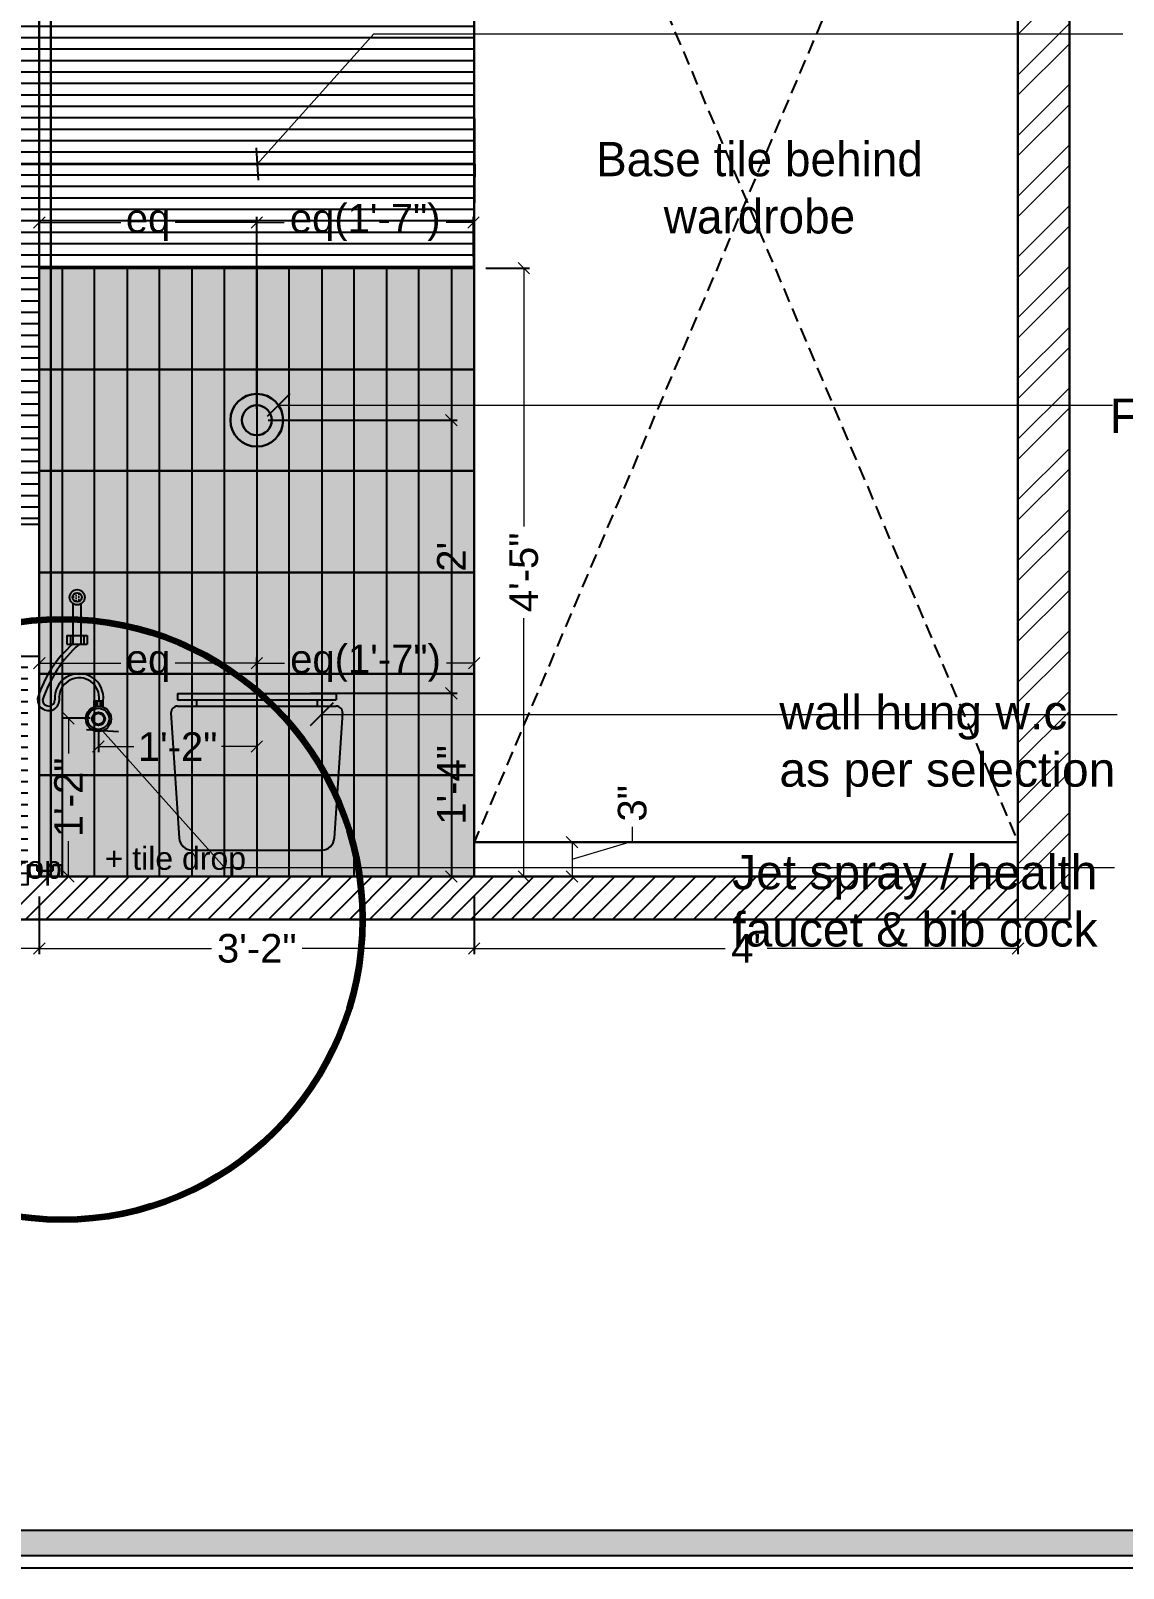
# Model space of a CAD drawing. Header units: millimetres. Extents: x 56222 to 3066687, y -650199 to -121287.
# Drawn here: x 156277 to 156372.5, y -179862.6 to -179728.3 of the extents above; entities that cross this region are included whole.
import ezdxf

# ---------------------------------------------------------------- set-up
doc = ezdxf.new("R2010")
doc.units = ezdxf.units.MM
doc.header["$MEASUREMENT"] = 0
doc.header["$PDMODE"] = 35
doc.linetypes.add('DASHED2', pattern=[0.375, 0.25, -0.125])
doc.layers.get('Defpoints').update_dxf_attribs({"color": 220})
for name, color, linetype, lineweight in [('dim05', 1, 'Continuous', 13), ('ELEC.', 5, 'Continuous', 20), ('FUR', 250, 'Continuous', 0), ('FURNITURE', 32, 'Continuous', 9), ('HACHA', 253, 'Continuous', 5), ('LABALLING', 1, 'Continuous', 25), ('NAME PLATE', 7, 'Continuous', 25), ('wall', 7, 'Continuous', 30), ('XX~SLAB ( BEAM )~ ( DIM )', 7, 'Continuous', 9)]:
    doc.layers.add(name, color=color, linetype=linetype, lineweight=lineweight)
doc.layers.add('hatch', color=253, linetype='Continuous', lineweight=0, transparency=0.4)
doc.layers.add('SANIT', color=232, linetype='Continuous')
doc.styles.add('Aerial', font='arial.ttf')
doc.styles.add('Arial', font='arial.ttf')
doc.styles.add('DATE', font='swissc.ttf', dxfattribs={"height": 6.75})
doc.styles.get("Standard").update_dxf_attribs({"font": 'arial.ttf', "height": 6})
doc.dimstyles.new('ISO-25', dxfattribs={"dimtxt": 2.5, "dimasz": 1, "dimexe": 0.5, "dimexo": 1, "dimtad": 0, "dimdec": 1, "dimlunit": 4, "dimtxsty": 'Standard', "dimblk": 'OBLIQUE', "dimcen": 2.5, "dimclrd": 1, "dimclre": 1, "dimclrt": 5, "dimadec": 0, "dimazin": 0, "dimtfac": 1, "dimtdec": 1, "dimtmove": 0, "dimatfit": 3, "dimfxl": 1, "dimlwd": -1, "dimarcsym": 0})
doc.dimstyles.new('NEW ', dxfattribs={"dimtxt": 3, "dimasz": 2, "dimexe": 1, "dimexo": 1, "dimgap": 0.089996, "dimtad": 0, "dimtoh": 1, "dimzin": 3, "dimdsep": 46, "dimlunit": 4, "dimtxsty": 'Aerial', "dimblk": 'OBLIQUE', "dimcen": 0.089996, "dimdle": 1, "dimclrd": 252, "dimclre": 252, "dimclrt": 7, "dimadec": 0, "dimazin": 1, "dimtfac": 1, "dimtdec": 0, "dimtofl": 0, "dimtmove": 1, "dimatfit": 3, "dimldrblk": 'OBLIQUE', "dimfxl": 1, "dimtolj": 1, "dimtzin": 0, "dimlwd": 5, "dimlwe": 5, "dimarcsym": 0})

# ---------------------------------------------------------------- blocks, each defined once
blk = doc.blocks.new('sda sdasd')
at = {"ltscale": 0.25, "true_color": 0xffffff}
h = blk.add_hatch(color=7, dxfattribs=at)
h.dxf.hatch_style = 1
h.paths.add_polyline_path([(46521.76, -32072.17, 0.433848), (46521.2, -32071.58), (46507.32, -32071.58, 0.433848), (46506.76, -32072.17), (46507.49, -32083.1, 0.394848), (46508.6, -32084.15), (46519.92, -32084.15, 0.394848), (46521.03, -32083.1)])
h.paths.add_polyline_path([(46521.2, -32070.46), (46507.32, -32070.46), (46507.32, -32071.02), (46521.2, -32071.02)])
h.paths.add_polyline_path([(46519.53, -32071.02), (46508.99, -32071.02), (46508.99, -32071.58), (46519.53, -32071.58)])
at = {"layer": 'SANIT'}
for p, q in [((46507.32, -32070.46), (46507.32, -32071.02)), ((46507.32, -32070.46), (46521.2, -32070.46)), ((46521.2, -32070.46), (46521.2, -32071.02)), ((46507.32, -32071.02), (46521.2, -32071.02)), ((46507.32, -32071.58), (46521.2, -32071.58)), ((46508.99, -32071.02), (46508.99, -32071.58)), ((46519.53, -32071.02), (46519.53, -32071.58)), ((46506.76, -32072.17), (46507.49, -32083.1)), ((46521.76, -32072.17), (46521.03, -32083.1)), ((46508.6, -32084.15), (46519.92, -32084.15))]:
    blk.add_line(p, q, dxfattribs=at)
for centre, radius, start, end in [((46507.32, -32072.14), 0.558, 90, 183.8141), ((46521.2, -32072.14), 0.558, 356.1859, 90), ((46508.6, -32083.03), 1.12, 183.8141, 270), ((46519.92, -32083.03), 1.12, 270, 356.1859)]:
    blk.add_arc(centre, radius, start, end, dxfattribs=at)
blk = doc.blocks.new('_Oblique')
at = {"layer": 'wall', "color": 0, "lineweight": -2}
blk.add_line((-0.5, -0.5), (0.5, 0.5), dxfattribs=at)
blk = doc.blocks.new('*D608')
at = {"layer": 'Defpoints', "color": 0, "lineweight": 25, "transparency": 16777216}
for p in [(156302.46, -179786.19), (156303.14, -179802.19), (156313.79, -179802.19)]:
    blk.add_point(p, dxfattribs=at)
at = {"layer": 'dim05', "color": 1, "linetype": 'Continuous', "lineweight": -2, "transparency": 16777216}
for p, q in [((156303.46, -179786.19), (156314.29, -179786.19)), ((156304.14, -179802.19), (156314.29, -179802.19))]:
    blk.add_line(p, q, dxfattribs=at)
at = {"layer": 'dim05', "color": 1, "linetype": 'Continuous', "transparency": 16777216}
for p, q in [((156313.79, -179786.19), (156313.79, -179790.36)), ((156313.79, -179802.19), (156313.79, -179798.02))]:
    blk.add_line(p, q, dxfattribs=at)
at = {"layer": 'dim05', "color": 1, "transparency": 16777216}
for p, rotation in [((156313.79, -179786.19), 90), ((156313.79, -179802.19), 270)]:
    blk.add_blockref('_Oblique', p, dxfattribs=dict(at, rotation=rotation))
at = {"layer": 'dim05', "color": 5, "lineweight": 25, "transparency": 16777216, "insert": (156313.79, -179794.19), "char_height": 2.5, "attachment_point": 5, "rotation": 90, "style": 'Arial'}
blk.add_mtext('1\'-4"', dxfattribs=at)
blk = doc.blocks.new('*D609')
at = {"layer": 'Defpoints', "color": 0, "lineweight": 25, "transparency": 16777216}
for p in [(156296.79, -179762.33), (156313.79, -179762.33), (156300.49, -179786.19, 0)]:
    blk.add_point(p, dxfattribs=at)
at = {"layer": 'dim05', "color": 1, "linetype": 'Continuous', "lineweight": -2, "transparency": 16777216}
for p, q in [((156297.79, -179762.33), (156314.29, -179762.33)), ((156301.49, -179786.19), (156314.29, -179786.19))]:
    blk.add_line(p, q, dxfattribs=at)
at = {"layer": 'dim05', "color": 1, "linetype": 'Continuous', "transparency": 16777216}
for p, q in [((156313.79, -179762.33), (156313.79, -179772.47)), ((156313.79, -179786.19), (156313.79, -179776.06))]:
    blk.add_line(p, q, dxfattribs=at)
at = {"layer": 'dim05', "color": 1, "transparency": 16777216}
for p, rotation in [((156313.79, -179762.33), 90), ((156313.79, -179786.19), 270)]:
    blk.add_blockref('_Oblique', p, dxfattribs=dict(at, rotation=rotation))
at = {"layer": 'dim05', "color": 5, "lineweight": 25, "transparency": 16777216, "insert": (156313.79, -179774.26), "char_height": 2.5, "attachment_point": 5, "rotation": 90, "style": 'Arial'}
blk.add_mtext("2'", dxfattribs=at)
blk = doc.blocks.new('HANDSPRAY')
at = {"layer": 'SANIT'}
h = blk.add_hatch(dxfattribs=at)
h.set_pattern_fill('DOTS', color=256, scale=100, angle=270, style=0)
h.set_pattern_definition([(90, (24140.49514, 35168.0262), (0.2395833333, 0.1197916667), [0, -0.2395833333])])
h.paths.add_polyline_path([(20863.85, 3019.23, -1), (20863.05, 3019.23, -1)])
for p, q in [((20863.11, 3015.12), (20863.11, 3018.66)), ((20863.79, 3015.12), (20863.79, 3018.66)), ((20862.56, 3015.89), (20862.86, 3015.89)), ((20862.56, 3015.89), (20862.56, 3015.12)), ((20862.86, 3015.89), (20862.86, 3015.12)), ((20864.04, 3015.89), (20864.33, 3015.89)), ((20864.04, 3015.89), (20864.04, 3015.12)), ((20864.33, 3015.89), (20864.33, 3015.12)), ((20862.56, 3015.12), (20864.33, 3015.12)), ((20864.94, 3010.18), (20865.73, 3010.18)), ((20864.94, 3009.63), (20864.94, 3010.18)), ((20865.05, 3010.18), (20865.05, 3009.68)), ((20865.21, 3010.18), (20865.21, 3009.71)), ((20865.47, 3010.18), (20865.47, 3009.7)), ((20865.63, 3010.18), (20865.63, 3009.66)), ((20865.73, 3009.63), (20865.73, 3010.18)), ((20865.17, 3009.53), (20865.17, 3009.52)), ((20865.5, 3009.53), (20865.5, 3009.51))]:
    blk.add_line(p, q, dxfattribs=at)
blk.add_lwpolyline([(20862.86, 3015.89), (20864.33, 3015.89)], dxfattribs=at)
for centre, radius in [((20863.45, 3019.23), 0.663), ((20863.45, 3019.23), 0.398), ((20865.31, 3008.61), 1.11), ((20865.31, 3008.61), 0.929), ((20865.31, 3008.61), 0.575), ((20865.31, 3008.61), 0.486)]:
    blk.add_circle(centre, radius, dxfattribs=at)
for centre, radius, start, end in [((20869.69, 3007.47), 10.13, 130.9639, 162.7048), ((20871.18, 3006.67), 11.34, 131.8666, 161.6382), ((20863.62, 3010.44), 2.12, 353.1553, 184.7321), ((20863.62, 3010.44), 1.75, 353.1553, 176.3727), ((20860.95, 3010.28), 0.955, 168.0925, 16.222), ((20860.96, 3010.27), 0.543, 182.6562, 359.3006)]:
    blk.add_arc(centre, radius, start, end, dxfattribs=at)
blk = doc.blocks.new('*D610')
at = {"layer": 'Defpoints', "color": 0, "lineweight": 25, "transparency": 16777216}
for p in [(156277.79, -179783.56), (156277.79, -179786.19), (156296.79, -179786.19, 0)]:
    blk.add_point(p, dxfattribs=at)
at = {"layer": 'dim05', "color": 1, "linetype": 'Continuous', "lineweight": -2, "transparency": 16777216}
for p, q in [((156277.79, -179785.19), (156277.79, -179783.06)), ((156296.79, -179785.19), (156296.79, -179783.06))]:
    blk.add_line(p, q, dxfattribs=at)
at = {"layer": 'dim05', "color": 1, "linetype": 'Continuous', "transparency": 16777216}
for p, q in [((156277.79, -179783.56), (156284.91, -179783.56)), ((156296.79, -179783.56), (156289.67, -179783.56))]:
    blk.add_line(p, q, dxfattribs=at)
at = {"layer": 'dim05', "color": 1, "transparency": 16777216, "rotation": 180}
blk.add_blockref('_Oblique', (156277.79, -179783.56), dxfattribs=at)
at = {"layer": 'dim05', "color": 1, "transparency": 16777216}
blk.add_blockref('_Oblique', (156296.79, -179783.56), dxfattribs=at)
at = {"layer": 'dim05', "color": 5, "lineweight": 25, "transparency": 16777216, "insert": (156287.29, -179783.56), "char_height": 2.5, "attachment_point": 5, "style": 'Arial'}
blk.add_mtext('eq', dxfattribs=at)
blk = doc.blocks.new('*D611')
at = {"layer": 'Defpoints', "color": 0, "lineweight": 25, "transparency": 16777216}
for p in [(156315.79, -179783.56), (156296.79, -179786.19, 0), (156315.79, -179786.19)]:
    blk.add_point(p, dxfattribs=at)
at = {"layer": 'dim05', "color": 1, "linetype": 'Continuous', "lineweight": -2, "transparency": 16777216}
for p, q in [((156296.79, -179785.19), (156296.79, -179783.06)), ((156315.79, -179785.19), (156315.79, -179783.06))]:
    blk.add_line(p, q, dxfattribs=at)
at = {"layer": 'dim05', "color": 1, "linetype": 'Continuous', "transparency": 16777216}
for p, q in [((156296.79, -179783.56), (156299.21, -179783.56)), ((156315.79, -179783.56), (156313.37, -179783.56))]:
    blk.add_line(p, q, dxfattribs=at)
at = {"layer": 'dim05', "color": 1, "transparency": 16777216, "rotation": 180}
blk.add_blockref('_Oblique', (156296.79, -179783.56), dxfattribs=at)
at = {"layer": 'dim05', "color": 1, "transparency": 16777216}
blk.add_blockref('_Oblique', (156315.79, -179783.56), dxfattribs=at)
at = {"layer": 'dim05', "color": 5, "lineweight": 25, "transparency": 16777216, "insert": (156306.29, -179783.56), "char_height": 2.5, "attachment_point": 5, "style": 'Arial'}
blk.add_mtext('eq(1\'-7")', dxfattribs=at)
blk = doc.blocks.new('*D612')
at = {"layer": 'Defpoints', "color": 0, "lineweight": 25, "transparency": 16777216}
for p in [(156315.79, -179749.05), (156315.79, -179802.19), (156320.12, -179802.19)]:
    blk.add_point(p, dxfattribs=at)
at = {"layer": 'dim05', "color": 1, "linetype": 'Continuous', "lineweight": -2, "transparency": 16777216}
for p, q in [((156316.79, -179749.05), (156320.62, -179749.05)), ((156316.79, -179802.19), (156320.62, -179802.19))]:
    blk.add_line(p, q, dxfattribs=at)
at = {"layer": 'dim05', "color": 1, "linetype": 'Continuous', "transparency": 16777216}
for p, q in [((156320.12, -179749.05), (156320.12, -179771.62)), ((156320.12, -179802.19), (156320.12, -179779.62))]:
    blk.add_line(p, q, dxfattribs=at)
at = {"layer": 'dim05', "color": 1, "transparency": 16777216}
for p, rotation in [((156320.12, -179749.05), 90), ((156320.12, -179802.19), 270)]:
    blk.add_blockref('_Oblique', p, dxfattribs=dict(at, rotation=rotation))
at = {"layer": 'dim05', "color": 5, "lineweight": 25, "transparency": 16777216, "insert": (156320.12, -179775.62), "char_height": 2.5, "attachment_point": 5, "rotation": 90, "style": 'Arial'}
blk.add_mtext('4\'-5"', dxfattribs=at)
blk = doc.blocks.new('*D615')
at = {"layer": 'Defpoints', "color": 0, "lineweight": 25, "transparency": 16777216}
for p in [(156235.79, -179802.94), (156277.79, -179802.94), (156277.79, -179808.48)]:
    blk.add_point(p, dxfattribs=at)
at = {"layer": 'dim05', "color": 1, "linetype": 'Continuous', "lineweight": -2, "transparency": 16777216}
for p, q in [((156235.79, -179803.94), (156235.79, -179808.98)), ((156277.79, -179803.94), (156277.79, -179808.98))]:
    blk.add_line(p, q, dxfattribs=at)
at = {"layer": 'dim05', "color": 1, "linetype": 'Continuous', "transparency": 16777216}
for p, q in [((156235.79, -179808.48), (156252.84, -179808.48)), ((156277.79, -179808.48), (156260.74, -179808.48))]:
    blk.add_line(p, q, dxfattribs=at)
at = {"layer": 'dim05', "color": 1, "transparency": 16777216, "rotation": 180}
blk.add_blockref('_Oblique', (156235.79, -179808.48), dxfattribs=at)
at = {"layer": 'dim05', "color": 1, "transparency": 16777216}
blk.add_blockref('_Oblique', (156277.79, -179808.48), dxfattribs=at)
at = {"layer": 'dim05', "color": 5, "lineweight": 25, "transparency": 16777216, "insert": (156256.79, -179808.48), "char_height": 2.5, "attachment_point": 5, "style": 'Arial'}
blk.add_mtext('3\'-6"', dxfattribs=at)
blk = doc.blocks.new('*D616')
at = {"layer": 'Defpoints', "color": 0, "lineweight": 25, "transparency": 16777216}
for p in [(156277.79, -179802.94), (156315.79, -179802.94), (156315.79, -179808.48)]:
    blk.add_point(p, dxfattribs=at)
at = {"layer": 'dim05', "color": 1, "linetype": 'Continuous', "lineweight": -2, "transparency": 16777216}
for p, q in [((156277.79, -179803.94), (156277.79, -179808.98)), ((156315.79, -179803.94), (156315.79, -179808.98))]:
    blk.add_line(p, q, dxfattribs=at)
at = {"layer": 'dim05', "color": 1, "linetype": 'Continuous', "transparency": 16777216}
for p, q in [((156277.79, -179808.48), (156292.84, -179808.48)), ((156315.79, -179808.48), (156300.74, -179808.48))]:
    blk.add_line(p, q, dxfattribs=at)
at = {"layer": 'dim05', "color": 1, "transparency": 16777216, "rotation": 180}
blk.add_blockref('_Oblique', (156277.79, -179808.48), dxfattribs=at)
at = {"layer": 'dim05', "color": 1, "transparency": 16777216}
blk.add_blockref('_Oblique', (156315.79, -179808.48), dxfattribs=at)
at = {"layer": 'dim05', "color": 5, "lineweight": 25, "transparency": 16777216, "insert": (156296.79, -179808.48), "char_height": 2.5, "attachment_point": 5, "style": 'Arial'}
blk.add_mtext('3\'-2"', dxfattribs=at)
blk = doc.blocks.new('*D617')
at = {"layer": 'Defpoints', "color": 0, "lineweight": 25, "transparency": 16777216}
for p in [(156315.79, -179802.94), (156363.29, -179802.94), (156363.29, -179808.48)]:
    blk.add_point(p, dxfattribs=at)
at = {"layer": 'dim05', "color": 1, "linetype": 'Continuous', "lineweight": -2, "transparency": 16777216}
for p, q in [((156315.79, -179803.94), (156315.79, -179808.98)), ((156363.29, -179803.94), (156363.29, -179808.98))]:
    blk.add_line(p, q, dxfattribs=at)
at = {"layer": 'dim05', "color": 1, "linetype": 'Continuous', "transparency": 16777216}
for p, q in [((156315.79, -179808.48), (156337.71, -179808.48)), ((156363.29, -179808.48), (156341.37, -179808.48))]:
    blk.add_line(p, q, dxfattribs=at)
at = {"layer": 'dim05', "color": 1, "transparency": 16777216, "rotation": 180}
blk.add_blockref('_Oblique', (156315.79, -179808.48), dxfattribs=at)
at = {"layer": 'dim05', "color": 1, "transparency": 16777216}
blk.add_blockref('_Oblique', (156363.29, -179808.48), dxfattribs=at)
at = {"layer": 'dim05', "color": 5, "lineweight": 25, "transparency": 16777216, "insert": (156339.54, -179808.48), "char_height": 2.5, "attachment_point": 5, "style": 'Arial'}
blk.add_mtext("4'", dxfattribs=at)
blk = doc.blocks.new('*D622')
at = {"layer": 'Defpoints', "color": 0, "lineweight": 25, "transparency": 16777216}
for p in [(156296.79, -179745.06), (156277.79, -179749.05), (156296.79, -179762.33)]:
    blk.add_point(p, dxfattribs=at)
at = {"layer": 'dim05', "color": 1, "linetype": 'Continuous', "lineweight": -2, "transparency": 16777216}
for p, q in [((156277.79, -179748.05), (156277.79, -179744.56)), ((156296.79, -179761.33), (156296.79, -179744.56))]:
    blk.add_line(p, q, dxfattribs=at)
at = {"layer": 'dim05', "color": 1, "linetype": 'Continuous', "transparency": 16777216}
for p, q in [((156277.79, -179745.06), (156284.91, -179745.06)), ((156296.79, -179745.06), (156289.67, -179745.06))]:
    blk.add_line(p, q, dxfattribs=at)
at = {"layer": 'dim05', "color": 1, "transparency": 16777216, "rotation": 180}
blk.add_blockref('_Oblique', (156277.79, -179745.06), dxfattribs=at)
at = {"layer": 'dim05', "color": 1, "transparency": 16777216}
blk.add_blockref('_Oblique', (156296.79, -179745.06), dxfattribs=at)
at = {"layer": 'dim05', "color": 5, "lineweight": 25, "transparency": 16777216, "insert": (156287.29, -179745.06), "char_height": 2.5, "attachment_point": 5, "style": 'Arial'}
blk.add_mtext('eq', dxfattribs=at)
blk = doc.blocks.new('*D623')
at = {"layer": 'Defpoints', "color": 0, "lineweight": 25, "transparency": 16777216}
for p in [(156315.73, -179745.06), (156296.79, -179749.05), (156315.73, -179749.05)]:
    blk.add_point(p, dxfattribs=at)
at = {"layer": 'dim05', "color": 1, "linetype": 'Continuous', "lineweight": -2, "transparency": 16777216}
for p, q in [((156296.79, -179748.05), (156296.79, -179744.56)), ((156315.73, -179748.05), (156315.73, -179744.56))]:
    blk.add_line(p, q, dxfattribs=at)
at = {"layer": 'dim05', "color": 1, "linetype": 'Continuous', "transparency": 16777216}
for p, q in [((156296.79, -179745.06), (156299.18, -179745.06)), ((156315.73, -179745.06), (156313.34, -179745.06))]:
    blk.add_line(p, q, dxfattribs=at)
at = {"layer": 'dim05', "color": 1, "transparency": 16777216, "rotation": 180}
blk.add_blockref('_Oblique', (156296.79, -179745.06), dxfattribs=at)
at = {"layer": 'dim05', "color": 1, "transparency": 16777216}
blk.add_blockref('_Oblique', (156315.73, -179745.06), dxfattribs=at)
at = {"layer": 'dim05', "color": 5, "lineweight": 25, "transparency": 16777216, "insert": (156306.26, -179745.06), "char_height": 2.5, "attachment_point": 5, "style": 'Arial'}
blk.add_mtext('eq(1\'-7")', dxfattribs=at)
blk = doc.blocks.new('*D624')
at = {"layer": 'Defpoints', "color": 0, "lineweight": 25, "transparency": 16777216}
for p in [(156280.34, -179788.37), (156283.24, -179788.37), (156285.45, -179802.19)]:
    blk.add_point(p, dxfattribs=at)
at = {"layer": 'dim05', "color": 1, "linetype": 'Continuous', "lineweight": -2, "transparency": 16777216}
for p, q in [((156282.24, -179788.37), (156279.84, -179788.37)), ((156284.45, -179802.19), (156279.84, -179802.19))]:
    blk.add_line(p, q, dxfattribs=at)
at = {"layer": 'dim05', "color": 1, "linetype": 'Continuous', "transparency": 16777216}
for p, q in [((156280.34, -179788.37), (156280.34, -179791.45)), ((156280.34, -179802.19), (156280.34, -179799.11))]:
    blk.add_line(p, q, dxfattribs=at)
at = {"layer": 'dim05', "color": 1, "transparency": 16777216}
for p, rotation in [((156280.34, -179788.37), 90), ((156280.34, -179802.19), 270)]:
    blk.add_blockref('_Oblique', p, dxfattribs=dict(at, rotation=rotation))
at = {"layer": 'dim05', "color": 5, "lineweight": 25, "transparency": 16777216, "insert": (156280.34, -179795.28), "char_height": 2.5, "attachment_point": 5, "rotation": 90, "style": 'Arial'}
blk.add_mtext('1\'-2"', dxfattribs=at)
blk = doc.blocks.new('*D625')
at = {"layer": 'Defpoints', "color": 0, "lineweight": 25, "transparency": 16777216}
for p in [(156296.79, -179787.31), (156282.95, -179788.42), (156296.79, -179790.84)]:
    blk.add_point(p, dxfattribs=at)
at = {"layer": 'dim05', "color": 1, "linetype": 'Continuous', "lineweight": -2, "transparency": 16777216}
for p, q in [((156296.79, -179788.31), (156296.79, -179791.34)), ((156282.95, -179789.42), (156282.95, -179791.34))]:
    blk.add_line(p, q, dxfattribs=at)
at = {"layer": 'dim05', "color": 1, "linetype": 'Continuous', "transparency": 16777216}
for p, q in [((156282.95, -179790.84), (156286.04, -179790.84)), ((156296.79, -179790.84), (156293.7, -179790.84))]:
    blk.add_line(p, q, dxfattribs=at)
at = {"layer": 'dim05', "color": 1, "transparency": 16777216, "rotation": 180}
blk.add_blockref('_Oblique', (156282.95, -179790.84), dxfattribs=at)
at = {"layer": 'dim05', "color": 1, "transparency": 16777216}
blk.add_blockref('_Oblique', (156296.79, -179790.84), dxfattribs=at)
at = {"layer": 'dim05', "color": 5, "lineweight": 25, "transparency": 16777216, "insert": (156289.87, -179790.84), "char_height": 2.5, "attachment_point": 5, "style": 'Arial'}
blk.add_mtext('1\'-2"', dxfattribs=at)
blk = doc.blocks.new('*D637')
at = {"layer": 'Defpoints', "color": 0, "lineweight": 25, "transparency": 16777216}
for p in [(156322.15, -179799.19), (156322.15, -179802.19), (156324.33, -179802.19)]:
    blk.add_point(p, dxfattribs=at)
at = {"layer": 'dim05', "color": 1, "linetype": 'Continuous', "transparency": 16777216}
for p, q in [((156329.6, -179799.11), (156329.6, -179797.86)), ((156324.33, -179800.69), (156329.6, -179799.11)), ((156324.33, -179799.19), (156324.33, -179802.19))]:
    blk.add_line(p, q, dxfattribs=at)
at = {"layer": 'dim05', "color": 1, "linetype": 'Continuous', "lineweight": -2, "transparency": 16777216}
for p, q in [((156323.15, -179799.19), (156324.83, -179799.19)), ((156323.15, -179802.19), (156324.83, -179802.19))]:
    blk.add_line(p, q, dxfattribs=at)
at = {"layer": 'dim05', "color": 1, "transparency": 16777216}
for p, rotation in [((156324.33, -179799.19), 90), ((156324.33, -179802.19), 270)]:
    blk.add_blockref('_Oblique', p, dxfattribs=dict(at, rotation=rotation))
at = {"layer": 'dim05', "color": 5, "lineweight": 25, "transparency": 16777216, "insert": (156329.6, -179795.8), "char_height": 2.5, "attachment_point": 5, "rotation": 90, "style": 'Arial'}
blk.add_mtext('3"', dxfattribs=at)

msp = doc.modelspace()

# ---------------------------------------------------------------- hatches: boundary and pattern name
at = {"layer": 'hatch', "ltscale": 10}
h = msp.add_hatch(dxfattribs=at)
h.set_pattern_fill('ANSI32', color=256, scale=10, style=0)
h.set_pattern_definition([(45, (11004.443, -1616.184), (-2.65165043, 2.65165043), []), (45, (11006.2108, -1616.184), (-2.65165043, 2.65165043), [])])
h.paths.add_polyline_path([(156231.29, -179805.944), (156235.79, -179805.944), (156235.79, -179681.944), (156231.29, -179681.944)])
h.paths.add_polyline_path([(156363.29, -179805.944), (156367.79, -179805.944), (156367.79, -179691.167), (156363.29, -179691.167)])
at = {"layer": 'hatch', "linetype": 'DASHED2', "lineweight": 25}
h = msp.add_hatch(dxfattribs=at)
h.set_pattern_fill('ANSI31', color=256, scale=10)
h.set_pattern_definition([(45, (2143.2826, 2647.1056), (-0.8838834765, 0.8838834765), [])])
h.paths.add_polyline_path([(156363.29, -179805.944), (156363.29, -179802.194), (156315.79, -179802.194), (156276.79, -179802.194), (156276.79, -179802.944), (156235.79, -179802.944), (156235.79, -179805.944)])
h.paths.add_polyline_path([(156262.843, -179803.481), (156276.266, -179803.481), (156276.266, -179799.36), (156262.843, -179799.36)], flags=9)
at = {"layer": 'NAME PLATE', "true_color": 0xd39e00}
h = msp.add_hatch(color=42, dxfattribs=at)
h.paths.add_polyline_path([(156204.415, -179861.53), (156516.999, -179861.53), (156516.999, -179641.511), (156204.415, -179641.511)])
h.paths.add_polyline_path([(156206.609, -179859.337), (156514.805, -179859.337), (156514.805, -179643.705), (156206.609, -179643.705)], flags=16)
at = {"layer": 'XX~SLAB ( BEAM )~ ( DIM )', "linetype": 'DASHED2', "lineweight": 25, "true_color": 0xdeceba, "transparency": 33554493}
h = msp.add_hatch(dxfattribs=at)
h.set_pattern_fill('_USER', color=254, pattern_type=0)
h.set_pattern_definition([(0, (2143.2826, 2647.1056), (0, 1), [])])
h.paths.add_polyline_path([(156276.79, -179784.944), (156235.79, -179784.944), (156235.79, -179802.944), (156276.79, -179802.944)])
h.paths.add_polyline_path([(156276.79, -179782.944), (156235.79, -179782.944), (156235.79, -179784.944), (156276.79, -179784.944)])
h.paths.add_polyline_path([(156277.79, -179749.046), (156277.79, -179739.952), (156235.79, -179739.952), (156235.79, -179771.448), (156277.79, -179771.448), (156277.79, -179766.762), (156277.79, -179757.904)])
h.paths.add_polyline_path([(156277.79, -179707.893), (156235.79, -179707.902), (156235.79, -179739.952), (156277.79, -179739.952)])
h.paths.add_polyline_path([(156277.79, -179686.944), (156235.79, -179686.944), (156235.795, -179707.902), (156277.79, -179707.893)])
h.paths.add_polyline_path([(156315.85, -179687.086), (156315.79, -179686.944), (156277.79, -179686.944), (156277.79, -179707.893), (156315.73, -179707.893)])
h.paths.add_polyline_path([(156315.73, -179707.893), (156277.79, -179707.893), (156277.79, -179739.952), (156315.851, -179739.952)])
h.paths.add_polyline_path([(156315.851, -179739.952), (156277.79, -179739.952), (156277.79, -179749.046), (156315.73, -179749.046)])
at = {"layer": 'XX~SLAB ( BEAM )~ ( DIM )', "linetype": 'DASHED2', "lineweight": 25, "true_color": 0x7d5120, "transparency": 33554562}
h = msp.add_hatch(dxfattribs=at)
h.set_pattern_fill('ANGLE', color=27)
h.set_pattern_definition([(0, (2858.0479, 2039.60515), (0, 0.275), [0.2, -0.075]), (90, (2858.0479, 2039.60515), (-0.275, 2e-17), [0.2, -0.075])])
h.paths.add_polyline_path([(156315.79, -179793.336), (156313.794, -179793.336), (156313.794, -179802.194), (156315.79, -179802.194)])
h.paths.add_polyline_path([(156313.794, -179793.336), (156310.96, -179793.336), (156310.96, -179802.194), (156313.794, -179802.194)])
h.paths.add_polyline_path([(156310.96, -179793.336), (156308.126, -179793.336), (156308.126, -179802.194), (156310.96, -179802.194)])
h.paths.add_polyline_path([(156308.126, -179793.336), (156305.292, -179793.336), (156305.292, -179802.194), (156308.126, -179802.194)])
h.paths.add_polyline_path([(156305.292, -179793.336), (156302.458, -179793.336), (156302.458, -179802.194), (156305.292, -179802.194)])
h.paths.add_polyline_path([(156302.458, -179793.336), (156299.624, -179793.336), (156299.624, -179802.194), (156302.458, -179802.194)])
h.paths.add_polyline_path([(156299.624, -179793.336), (156296.79, -179793.336), (156296.79, -179802.194), (156299.624, -179802.194)])
h.paths.add_polyline_path([(156296.79, -179793.336), (156293.956, -179793.336), (156293.956, -179802.194), (156296.79, -179802.194)])
h.paths.add_polyline_path([(156293.956, -179793.336), (156291.122, -179793.336), (156291.122, -179802.194), (156293.956, -179802.194)])
h.paths.add_polyline_path([(156291.122, -179793.336), (156288.288, -179793.336), (156288.288, -179802.194), (156291.122, -179802.194)])
h.paths.add_polyline_path([(156288.288, -179793.336), (156285.454, -179793.336), (156285.454, -179802.194), (156288.288, -179802.194)])
h.paths.add_polyline_path([(156285.454, -179793.336), (156282.62, -179793.336), (156282.62, -179802.194), (156285.454, -179802.194)])
h.paths.add_polyline_path([(156282.62, -179793.336), (156279.786, -179793.336), (156279.786, -179802.194), (156282.62, -179802.194)])
h.paths.add_polyline_path([(156279.786, -179793.336), (156277.79, -179793.336), (156277.79, -179802.194), (156279.786, -179802.194)])
h.paths.add_polyline_path([(156315.79, -179784.478), (156313.794, -179784.478), (156313.794, -179793.336), (156315.79, -179793.336)])
h.paths.add_polyline_path([(156313.794, -179784.478), (156310.96, -179784.478), (156310.96, -179793.336), (156313.794, -179793.336)])
h.paths.add_polyline_path([(156310.96, -179784.478), (156308.126, -179784.478), (156308.126, -179793.336), (156310.96, -179793.336)])
h.paths.add_polyline_path([(156308.126, -179784.478), (156305.292, -179784.478), (156305.292, -179793.336), (156308.126, -179793.336)])
h.paths.add_polyline_path([(156305.292, -179784.478), (156302.458, -179784.478), (156302.458, -179793.336), (156305.292, -179793.336)])
h.paths.add_polyline_path([(156302.458, -179784.478), (156299.624, -179784.478), (156299.624, -179793.336), (156302.458, -179793.336)])
h.paths.add_polyline_path([(156299.624, -179784.478), (156296.79, -179784.478), (156296.79, -179793.336), (156299.624, -179793.336)])
h.paths.add_polyline_path([(156296.79, -179784.478), (156293.956, -179784.478), (156293.956, -179793.336), (156296.79, -179793.336)])
h.paths.add_polyline_path([(156293.956, -179784.478), (156291.122, -179784.478), (156291.122, -179793.336), (156293.956, -179793.336)])
h.paths.add_polyline_path([(156291.122, -179784.478), (156288.288, -179784.478), (156288.288, -179793.336), (156291.122, -179793.336)])
h.paths.add_polyline_path([(156288.288, -179784.478), (156285.454, -179784.478), (156285.454, -179793.336), (156288.288, -179793.336)])
h.paths.add_polyline_path([(156285.454, -179784.478), (156282.62, -179784.478), (156282.62, -179793.336), (156285.454, -179793.336)])
h.paths.add_polyline_path([(156282.62, -179784.478), (156279.786, -179784.478), (156279.786, -179793.336), (156282.62, -179793.336)])
h.paths.add_polyline_path([(156279.786, -179784.478), (156277.79, -179784.478), (156277.79, -179793.336), (156279.786, -179793.336)])
h.paths.add_polyline_path([(156315.79, -179775.62), (156313.794, -179775.62), (156313.794, -179784.478), (156315.79, -179784.478)])
h.paths.add_polyline_path([(156313.794, -179775.62), (156310.96, -179775.62), (156310.96, -179784.478), (156313.794, -179784.478)])
h.paths.add_polyline_path([(156310.96, -179775.62), (156308.126, -179775.62), (156308.126, -179784.478), (156310.96, -179784.478)])
h.paths.add_polyline_path([(156308.126, -179775.62), (156305.292, -179775.62), (156305.292, -179784.478), (156308.126, -179784.478)])
h.paths.add_polyline_path([(156305.292, -179775.62), (156302.458, -179775.62), (156302.458, -179784.478), (156305.292, -179784.478)])
h.paths.add_polyline_path([(156302.458, -179775.62), (156299.624, -179775.62), (156299.624, -179784.478), (156302.458, -179784.478)])
h.paths.add_polyline_path([(156299.624, -179775.62), (156296.79, -179775.62), (156296.79, -179784.478), (156299.624, -179784.478)])
h.paths.add_polyline_path([(156296.79, -179775.62), (156293.956, -179775.62), (156293.956, -179784.478), (156296.79, -179784.478)])
h.paths.add_polyline_path([(156293.956, -179775.62), (156291.122, -179775.62), (156291.122, -179784.478), (156293.956, -179784.478)])
h.paths.add_polyline_path([(156291.122, -179775.62), (156288.288, -179775.62), (156288.288, -179784.478), (156291.122, -179784.478)])
h.paths.add_polyline_path([(156288.288, -179775.62), (156285.454, -179775.62), (156285.454, -179784.478), (156288.288, -179784.478)])
h.paths.add_polyline_path([(156285.454, -179775.62), (156282.62, -179775.62), (156282.62, -179784.478), (156285.454, -179784.478)])
h.paths.add_polyline_path([(156282.62, -179775.62), (156279.786, -179775.62), (156279.786, -179784.478), (156282.62, -179784.478)])
h.paths.add_polyline_path([(156279.786, -179775.62), (156277.79, -179775.62), (156277.79, -179784.478), (156279.786, -179784.478)])
h.paths.add_polyline_path([(156315.79, -179766.762), (156313.794, -179766.762), (156313.794, -179775.62), (156315.79, -179775.62)])
h.paths.add_polyline_path([(156313.794, -179766.762), (156310.96, -179766.762), (156310.96, -179775.62), (156313.794, -179775.62)])
h.paths.add_polyline_path([(156310.96, -179766.762), (156308.126, -179766.762), (156308.126, -179775.62), (156310.96, -179775.62)])
h.paths.add_polyline_path([(156308.126, -179766.762), (156305.292, -179766.762), (156305.292, -179775.62), (156308.126, -179775.62)])
h.paths.add_polyline_path([(156305.292, -179766.762), (156302.458, -179766.762), (156302.458, -179775.62), (156305.292, -179775.62)])
h.paths.add_polyline_path([(156302.458, -179766.762), (156299.624, -179766.762), (156299.624, -179775.62), (156302.458, -179775.62)])
h.paths.add_polyline_path([(156299.624, -179766.762), (156296.79, -179766.762), (156296.79, -179775.62), (156299.624, -179775.62)])
h.paths.add_polyline_path([(156296.79, -179766.762), (156293.956, -179766.762), (156293.956, -179775.62), (156296.79, -179775.62)])
h.paths.add_polyline_path([(156293.956, -179766.762), (156291.122, -179766.762), (156291.122, -179775.62), (156293.956, -179775.62)])
h.paths.add_polyline_path([(156291.122, -179766.762), (156288.288, -179766.762), (156288.288, -179775.62), (156291.122, -179775.62)])
h.paths.add_polyline_path([(156288.288, -179766.762), (156285.454, -179766.762), (156285.454, -179775.62), (156288.288, -179775.62)])
h.paths.add_polyline_path([(156285.454, -179766.762), (156282.62, -179766.762), (156282.62, -179775.62), (156285.454, -179775.62)])
h.paths.add_polyline_path([(156282.62, -179766.762), (156279.786, -179766.762), (156279.786, -179775.62), (156282.62, -179775.62)])
h.paths.add_polyline_path([(156279.786, -179766.762), (156277.79, -179766.762), (156277.79, -179775.62), (156279.786, -179775.62)])
h.paths.add_polyline_path([(156315.79, -179757.904), (156313.794, -179757.904), (156313.794, -179766.762), (156315.79, -179766.762)])
h.paths.add_polyline_path([(156315.79, -179749.046), (156313.794, -179749.046), (156313.794, -179757.904), (156315.79, -179757.904)])
h.paths.add_polyline_path([(156313.794, -179757.904), (156310.96, -179757.904), (156310.96, -179766.762), (156313.794, -179766.762)])
h.paths.add_polyline_path([(156313.794, -179749.046), (156310.96, -179749.046), (156310.96, -179757.904), (156313.794, -179757.904)])
h.paths.add_polyline_path([(156310.96, -179757.904), (156308.126, -179757.904), (156308.126, -179766.762), (156310.96, -179766.762)])
h.paths.add_polyline_path([(156310.96, -179749.046), (156308.126, -179749.046), (156308.126, -179757.904), (156310.96, -179757.904)])
h.paths.add_polyline_path([(156308.126, -179757.904), (156305.292, -179757.904), (156305.292, -179766.762), (156308.126, -179766.762)])
h.paths.add_polyline_path([(156308.126, -179749.046), (156305.292, -179749.046), (156305.292, -179757.904), (156308.126, -179757.904)])
h.paths.add_polyline_path([(156305.292, -179757.904), (156302.458, -179757.904), (156302.458, -179766.762), (156305.292, -179766.762)])
h.paths.add_polyline_path([(156305.292, -179749.046), (156302.458, -179749.046), (156302.458, -179757.904), (156305.292, -179757.904)])
h.paths.add_polyline_path([(156302.458, -179757.904), (156299.624, -179757.904), (156299.624, -179766.762), (156302.458, -179766.762)])
h.paths.add_polyline_path([(156302.458, -179749.046), (156299.624, -179749.046), (156299.624, -179757.904), (156302.458, -179757.904)])
h.paths.add_polyline_path([(156299.624, -179757.904), (156296.79, -179757.904), (156296.79, -179766.762), (156299.624, -179766.762)])
h.paths.add_polyline_path([(156299.624, -179749.046), (156296.79, -179749.046), (156296.79, -179757.904), (156299.624, -179757.904)])
h.paths.add_polyline_path([(156296.79, -179749.046), (156293.956, -179749.046), (156293.956, -179757.904), (156296.79, -179757.904)])
h.paths.add_polyline_path([(156296.79, -179757.904), (156293.956, -179757.904), (156293.956, -179766.762), (156296.79, -179766.762)])
h.paths.add_polyline_path([(156293.956, -179749.046), (156291.122, -179749.046), (156291.122, -179757.904), (156293.956, -179757.904)])
h.paths.add_polyline_path([(156293.956, -179757.904), (156291.122, -179757.904), (156291.122, -179766.762), (156293.956, -179766.762)])
h.paths.add_polyline_path([(156291.122, -179749.046), (156288.288, -179749.046), (156288.288, -179757.904), (156291.122, -179757.904)])
h.paths.add_polyline_path([(156291.122, -179757.904), (156288.288, -179757.904), (156288.288, -179766.762), (156291.122, -179766.762)])
h.paths.add_polyline_path([(156288.288, -179749.046), (156285.454, -179749.046), (156285.454, -179757.904), (156288.288, -179757.904)])
h.paths.add_polyline_path([(156288.288, -179757.904), (156285.454, -179757.904), (156285.454, -179766.762), (156288.288, -179766.762)])
h.paths.add_polyline_path([(156285.454, -179749.046), (156282.62, -179749.046), (156282.62, -179757.904), (156285.454, -179757.904)])
h.paths.add_polyline_path([(156285.454, -179757.904), (156282.62, -179757.904), (156282.62, -179766.762), (156285.454, -179766.762)])
h.paths.add_polyline_path([(156282.62, -179749.046), (156279.786, -179749.046), (156279.786, -179757.904), (156282.62, -179757.904)])
h.paths.add_polyline_path([(156282.62, -179757.904), (156279.786, -179757.904), (156279.786, -179766.762), (156282.62, -179766.762)])
h.paths.add_polyline_path([(156279.786, -179749.046), (156277.79, -179749.046), (156277.79, -179757.904), (156279.786, -179757.904)])
h.paths.add_polyline_path([(156279.786, -179757.904), (156277.79, -179757.904), (156277.79, -179766.762), (156279.786, -179766.762)])

# ---------------------------------------------------------------- linework, layer by layer
at = {"color": 18, "lineweight": 30, "ltscale": 0.25, "true_color": 0x000000}
for radius in [2.304, 1.304]:
    msp.add_circle((156296.79, -179762.333), radius, dxfattribs=at)
at = {"layer": 'FURNITURE', "lineweight": 30}
for p, q in [((156315.79, -179799.194), (156315.79, -179686.944)), ((156277.603, -179801.194), (156277.603, -179801.698)), ((156278.973, -179801.194), (156278.973, -179801.698)), ((156277.603, -179801.698), (156278.973, -179801.698)), ((156363.29, -179802.194), (156315.79, -179802.194))]:
    msp.add_line(p, q, dxfattribs=at)
msp.add_lwpolyline([(156315.79, -179802.194), (156363.29, -179802.194), (156363.29, -179799.194), (156315.79, -179799.194)], close=True, dxfattribs=at)
msp.add_lwpolyline([(156278.973, -179801.194), (156279.79, -179801.194), (156279.79, -179802.194), (156276.79, -179802.194), (156276.79, -179801.194), (156277.603, -179801.194)], dxfattribs=at)
at = {"layer": 'HACHA', "color": 5, "lineweight": 30}
for p, q in [((156277.788, -179802.194), (156277.788, -179686.944)), ((156278.788, -179802.194), (156278.788, -179686.944))]:
    msp.add_line(p, q, dxfattribs=at)
at = {"layer": 'NAME PLATE', "color": 42, "true_color": 0xd39e00}
for points in [[(156203.319, -179640.414), (156518.095, -179640.414), (156518.095, -179862.627), (156203.319, -179862.627)], [(156204.415, -179641.511), (156516.999, -179641.511), (156516.999, -179861.53), (156204.415, -179861.53)], [(156206.609, -179643.705), (156514.805, -179643.705), (156514.805, -179859.337), (156206.609, -179859.337)]]:
    msp.add_lwpolyline(points, close=True, dxfattribs=at)
at = {"layer": 'wall', "lineweight": 30}
for p, q in [((156363.29, -179805.944), (156363.29, -179691.167)), ((156367.79, -179805.944), (156367.79, -179691.167)), ((156231.29, -179805.944), (156367.79, -179805.944))]:
    msp.add_line(p, q, dxfattribs=at)
msp.add_lwpolyline([(156276.79, -179802.944), (156276.79, -179802.194), (156363.29, -179802.194)], dxfattribs=at)
at = {"layer": 'wall', "color": 1, "linetype": 'Continuous', "lineweight": 100}
msp.add_circle((156279.786, -179805.944), 26.242, dxfattribs=at)
at = {"layer": 'XX~SLAB ( BEAM )~ ( DIM )', "color": 27, "linetype": 'DASHED2', "lineweight": 25, "ltscale": 5, "true_color": 0x7d5120}
for p, q in [((156315.79, -179686.944), (156363.29, -179799.194)), ((156361.516, -179691.167), (156315.79, -179799.194))]:
    msp.add_line(p, q, dxfattribs=at)
at = {"layer": 'XX~SLAB ( BEAM )~ ( DIM )', "color": 242, "lineweight": 30, "true_color": 0xcd2027}
msp.add_line((156277.79, -179802.194), (156277.79, -179748.81), dxfattribs=at)
at = {"layer": 'XX~SLAB ( BEAM )~ ( DIM )', "color": 18, "lineweight": 30, "true_color": 0x000000}
msp.add_line((156277.79, -179749.046), (156315.79, -179749.046), dxfattribs=at)
at = {"layer": 'XX~SLAB ( BEAM )~ ( DIM )', "color": 27, "lineweight": 25, "true_color": 0x7d5120}
for points in [[(156277.79, -179707.893), (156277.79, -179739.952), (156235.79, -179739.952), (156235.79, -179707.902)], [(156277.79, -179707.893), (156277.79, -179739.952), (156315.851, -179739.952), (156315.73, -179707.893)], [(156277.79, -179739.952), (156277.79, -179771.448), (156235.79, -179771.448), (156235.79, -179739.952)], [(156277.79, -179749.046), (156277.79, -179739.952), (156315.851, -179739.952), (156315.73, -179749.046)], [(156277.79, -179749.046), (156279.786, -179749.046), (156279.786, -179757.904), (156277.79, -179757.904)], [(156282.62, -179749.046), (156279.786, -179749.046), (156279.786, -179757.904), (156282.62, -179757.904)], [(156282.62, -179749.046), (156285.454, -179749.046), (156285.454, -179757.904), (156282.62, -179757.904)], [(156288.288, -179749.046), (156285.454, -179749.046), (156285.454, -179757.904), (156288.288, -179757.904)], [(156288.288, -179749.046), (156291.122, -179749.046), (156291.122, -179757.904), (156288.288, -179757.904)], [(156293.956, -179749.046), (156291.122, -179749.046), (156291.122, -179757.904), (156293.956, -179757.904)], [(156293.956, -179749.046), (156296.79, -179749.046), (156296.79, -179757.904), (156293.956, -179757.904)], [(156299.624, -179749.046), (156296.79, -179749.046), (156296.79, -179757.904), (156299.624, -179757.904)], [(156299.624, -179749.046), (156302.458, -179749.046), (156302.458, -179757.904), (156299.624, -179757.904)], [(156305.292, -179749.046), (156302.458, -179749.046), (156302.458, -179757.904), (156305.292, -179757.904)], [(156305.292, -179749.046), (156308.126, -179749.046), (156308.126, -179757.904), (156305.292, -179757.904)], [(156310.96, -179749.046), (156308.126, -179749.046), (156308.126, -179757.904), (156310.96, -179757.904)], [(156310.96, -179749.046), (156313.794, -179749.046), (156313.794, -179757.904), (156310.96, -179757.904)], [(156315.79, -179749.046), (156313.794, -179749.046), (156313.794, -179757.904), (156315.79, -179757.904)], [(156277.79, -179757.904), (156279.786, -179757.904), (156279.786, -179766.762), (156277.79, -179766.762)], [(156282.62, -179757.904), (156279.786, -179757.904), (156279.786, -179766.762), (156282.62, -179766.762)], [(156282.62, -179757.904), (156285.454, -179757.904), (156285.454, -179766.762), (156282.62, -179766.762)], [(156288.288, -179757.904), (156285.454, -179757.904), (156285.454, -179766.762), (156288.288, -179766.762)], [(156288.288, -179757.904), (156291.122, -179757.904), (156291.122, -179766.762), (156288.288, -179766.762)], [(156293.956, -179757.904), (156291.122, -179757.904), (156291.122, -179766.762), (156293.956, -179766.762)], [(156293.956, -179757.904), (156296.79, -179757.904), (156296.79, -179766.762), (156293.956, -179766.762)], [(156299.624, -179757.904), (156296.79, -179757.904), (156296.79, -179766.762), (156299.624, -179766.762)], [(156299.624, -179757.904), (156302.458, -179757.904), (156302.458, -179766.762), (156299.624, -179766.762)], [(156305.292, -179757.904), (156302.458, -179757.904), (156302.458, -179766.762), (156305.292, -179766.762)], [(156305.292, -179757.904), (156308.126, -179757.904), (156308.126, -179766.762), (156305.292, -179766.762)], [(156310.96, -179757.904), (156308.126, -179757.904), (156308.126, -179766.762), (156310.96, -179766.762)], [(156310.96, -179757.904), (156313.794, -179757.904), (156313.794, -179766.762), (156310.96, -179766.762)], [(156315.79, -179757.904), (156313.794, -179757.904), (156313.794, -179766.762), (156315.79, -179766.762)], [(156277.79, -179766.762), (156279.786, -179766.762), (156279.786, -179775.62), (156277.79, -179775.62)], [(156282.62, -179766.762), (156279.786, -179766.762), (156279.786, -179775.62), (156282.62, -179775.62)], [(156282.62, -179766.762), (156285.454, -179766.762), (156285.454, -179775.62), (156282.62, -179775.62)], [(156288.288, -179766.762), (156285.454, -179766.762), (156285.454, -179775.62), (156288.288, -179775.62)], [(156288.288, -179766.762), (156291.122, -179766.762), (156291.122, -179775.62), (156288.288, -179775.62)], [(156293.956, -179766.762), (156291.122, -179766.762), (156291.122, -179775.62), (156293.956, -179775.62)], [(156293.956, -179766.762), (156296.79, -179766.762), (156296.79, -179775.62), (156293.956, -179775.62)], [(156299.624, -179766.762), (156296.79, -179766.762), (156296.79, -179775.62), (156299.624, -179775.62)], [(156299.624, -179766.762), (156302.458, -179766.762), (156302.458, -179775.62), (156299.624, -179775.62)], [(156305.292, -179766.762), (156302.458, -179766.762), (156302.458, -179775.62), (156305.292, -179775.62)], [(156305.292, -179766.762), (156308.126, -179766.762), (156308.126, -179775.62), (156305.292, -179775.62)], [(156310.96, -179766.762), (156308.126, -179766.762), (156308.126, -179775.62), (156310.96, -179775.62)], [(156310.96, -179766.762), (156313.794, -179766.762), (156313.794, -179775.62), (156310.96, -179775.62)], [(156315.79, -179766.762), (156313.794, -179766.762), (156313.794, -179775.62), (156315.79, -179775.62)], [(156235.79, -179771.448), (156235.79, -179782.944), (156277.79, -179782.944), (156277.79, -179771.448)], [(156277.79, -179775.62), (156279.786, -179775.62), (156279.786, -179784.478), (156277.79, -179784.478)], [(156282.62, -179775.62), (156279.786, -179775.62), (156279.786, -179784.478), (156282.62, -179784.478)], [(156282.62, -179775.62), (156285.454, -179775.62), (156285.454, -179784.478), (156282.62, -179784.478)], [(156288.288, -179775.62), (156285.454, -179775.62), (156285.454, -179784.478), (156288.288, -179784.478)], [(156288.288, -179775.62), (156291.122, -179775.62), (156291.122, -179784.478), (156288.288, -179784.478)], [(156293.956, -179775.62), (156291.122, -179775.62), (156291.122, -179784.478), (156293.956, -179784.478)], [(156293.956, -179775.62), (156296.79, -179775.62), (156296.79, -179784.478), (156293.956, -179784.478)], [(156299.624, -179775.62), (156296.79, -179775.62), (156296.79, -179784.478), (156299.624, -179784.478)], [(156299.624, -179775.62), (156302.458, -179775.62), (156302.458, -179784.478), (156299.624, -179784.478)], [(156305.292, -179775.62), (156302.458, -179775.62), (156302.458, -179784.478), (156305.292, -179784.478)], [(156305.292, -179775.62), (156308.126, -179775.62), (156308.126, -179784.478), (156305.292, -179784.478)], [(156310.96, -179775.62), (156308.126, -179775.62), (156308.126, -179784.478), (156310.96, -179784.478)], [(156310.96, -179775.62), (156313.794, -179775.62), (156313.794, -179784.478), (156310.96, -179784.478)], [(156315.79, -179775.62), (156313.794, -179775.62), (156313.794, -179784.478), (156315.79, -179784.478)], [(156277.79, -179784.478), (156279.786, -179784.478), (156279.786, -179793.336), (156277.79, -179793.336)], [(156282.62, -179784.478), (156279.786, -179784.478), (156279.786, -179793.336), (156282.62, -179793.336)], [(156282.62, -179784.478), (156285.454, -179784.478), (156285.454, -179793.336), (156282.62, -179793.336)], [(156288.288, -179784.478), (156285.454, -179784.478), (156285.454, -179793.336), (156288.288, -179793.336)], [(156288.288, -179784.478), (156291.122, -179784.478), (156291.122, -179793.336), (156288.288, -179793.336)], [(156293.956, -179784.478), (156291.122, -179784.478), (156291.122, -179793.336), (156293.956, -179793.336)], [(156293.956, -179784.478), (156296.79, -179784.478), (156296.79, -179793.336), (156293.956, -179793.336)], [(156299.624, -179784.478), (156296.79, -179784.478), (156296.79, -179793.336), (156299.624, -179793.336)], [(156299.624, -179784.478), (156302.458, -179784.478), (156302.458, -179793.336), (156299.624, -179793.336)], [(156305.292, -179784.478), (156302.458, -179784.478), (156302.458, -179793.336), (156305.292, -179793.336)], [(156305.292, -179784.478), (156308.126, -179784.478), (156308.126, -179793.336), (156305.292, -179793.336)], [(156310.96, -179784.478), (156308.126, -179784.478), (156308.126, -179793.336), (156310.96, -179793.336)], [(156310.96, -179784.478), (156313.794, -179784.478), (156313.794, -179793.336), (156310.96, -179793.336)], [(156315.79, -179784.478), (156313.794, -179784.478), (156313.794, -179793.336), (156315.79, -179793.336)], [(156277.79, -179793.336), (156279.786, -179793.336), (156279.786, -179802.194), (156277.79, -179802.194)], [(156282.62, -179793.336), (156279.786, -179793.336), (156279.786, -179802.194), (156282.62, -179802.194)], [(156282.62, -179793.336), (156285.454, -179793.336), (156285.454, -179802.194), (156282.62, -179802.194)], [(156288.288, -179793.336), (156285.454, -179793.336), (156285.454, -179802.194), (156288.288, -179802.194)], [(156288.288, -179793.336), (156291.122, -179793.336), (156291.122, -179802.194), (156288.288, -179802.194)], [(156293.956, -179793.336), (156291.122, -179793.336), (156291.122, -179802.194), (156293.956, -179802.194)], [(156293.956, -179793.336), (156296.79, -179793.336), (156296.79, -179802.194), (156293.956, -179802.194)], [(156299.624, -179793.336), (156296.79, -179793.336), (156296.79, -179802.194), (156299.624, -179802.194)], [(156299.624, -179793.336), (156302.458, -179793.336), (156302.458, -179802.194), (156299.624, -179802.194)], [(156305.292, -179793.336), (156302.458, -179793.336), (156302.458, -179802.194), (156305.292, -179802.194)], [(156305.292, -179793.336), (156308.126, -179793.336), (156308.126, -179802.194), (156305.292, -179802.194)], [(156310.96, -179793.336), (156308.126, -179793.336), (156308.126, -179802.194), (156310.96, -179802.194)], [(156310.96, -179793.336), (156313.794, -179793.336), (156313.794, -179802.194), (156310.96, -179802.194)], [(156315.79, -179793.336), (156313.794, -179793.336), (156313.794, -179802.194), (156315.79, -179802.194)]]:
    msp.add_lwpolyline(points, close=True, dxfattribs=at)

# ---------------------------------------------------------------- block references
at = {"layer": 'ELEC.'}
msp.add_blockref('sda sdasd', (109782.53, -147715.732, 0), dxfattribs=at)
at = {"layer": 'FURNITURE'}
msp.add_blockref('HANDSPRAY', (135417.646, -182797.026), dxfattribs=at)

# ---------------------------------------------------------------- texts
at = {"layer": 'FUR', "lineweight": 20, "insert": (156321.343, -179738.015), "char_height": 3, "attachment_point": 1, "style": 'DATE'}
msp.add_mtext_dynamic_manual_height_columns('\\pxqc;{\\fCentury Gothic|b0|i0|c0|p34;Base tile behind wardrobe}', width=38.72533, gutter_width=1, heights=[0], dxfattribs=at)
at = {"layer": 'LABALLING', "lineweight": 5, "ltscale": 4}
for s, insert, char_height, attachment_point in [('Flush', (156371.304, -179760.439), 3, 1), ('\\pxql;wall hung w.c \\Pas per selection', (156371.798, -179786.344), 3, 3), ('\\pxi-3,l5,ql,t5; + tile drop', (156278.727, -179799.609), 2, 1), ('\\pxi-3,l5,ql,t5; - tile drop', (156263.343, -179800.389), 2, 1), ('\\pxql;Jet spray / health \\Pfaucet & bib cock', (156371.401, -179800.31), 3, 3)]:
    msp.add_mtext(s, dxfattribs=dict(at, insert=insert, char_height=char_height, attachment_point=attachment_point))

# ---------------------------------------------------------------- dimensions: what is measured, and where the dimension line sits
at = {"layer": 'dim05', "color": 27, "lineweight": 25, "true_color": 0x7d5120}
for base, p1, p2, text, picture, middle in [((156296.79, -179745.062), (156277.79, -179749.046), (156296.79, -179762.333), 'eq', '*D622', (156287.29, -179745.062)), ((156315.73, -179745.062), (156296.79, -179749.046), (156315.73, -179749.046), 'eq(<>)', '*D623', (156306.26, -179745.062)), ((156277.79, -179783.555), (156296.79, -179786.194, 0), (156277.79, -179786.194), 'eq', '*D610', (156287.29, -179783.555)), ((156315.79, -179783.555), (156296.79, -179786.194, 0), (156315.79, -179786.194), 'eq(<>)', '*D611', (156306.29, -179783.555))]:
    dim = msp.add_linear_dim(base=base, p1=p1, p2=p2, text=text, dimstyle='ISO-25', override={"dimdec": 0, "dimtxsty": 'Arial', "dimtmove": 1}, dxfattribs=at)
    dim.commit()
    dim.dimension.update_dxf_attribs({"geometry": picture, "text_midpoint": middle})
for base, p1, p2, picture, middle in [((156320.116, -179802.194), (156315.79, -179749.046), (156315.79, -179802.194), '*D612', (156320.116, -179775.62)), ((156313.794, -179762.333), (156300.487, -179786.194, 0), (156296.79, -179762.333), '*D609', (156313.794, -179774.264)), ((156313.794, -179802.194), (156302.458, -179786.194), (156303.142, -179802.194), '*D608', (156313.794, -179794.194)), ((156280.34, -179788.37), (156285.454, -179802.194), (156283.243, -179788.37), '*D624', (156280.34, -179795.282)), ((156324.334, -179802.194), (156322.148, -179799.194), (156322.148, -179802.194), '*D637', (156329.603, -179797.238))]:
    dim = msp.add_linear_dim(base=base, p1=p1, p2=p2, angle=90, dimstyle='ISO-25', override={"dimdec": 0, "dimtxsty": 'Arial', "dimtmove": 1}, dxfattribs=at)
    dim.commit()
    dim.dimension.update_dxf_attribs({"geometry": picture, "text_midpoint": middle})
for base, p1, p2, picture, middle in [((156296.79, -179790.836), (156282.954, -179788.421), (156296.79, -179787.311), '*D625', (156289.872, -179790.836)), ((156277.79, -179808.482), (156235.79, -179802.944), (156277.79, -179802.944), '*D615', (156256.79, -179808.482)), ((156315.79, -179808.482), (156277.79, -179802.944), (156315.79, -179802.944), '*D616', (156296.79, -179808.482)), ((156363.290463426, -179808.481942104), (156315.790463425, -179802.944297313), (156363.290463426, -179802.944297313), '*D617', (156339.540463425, -179808.481942104))]:
    dim = msp.add_linear_dim(base=base, p1=p1, p2=p2, dimstyle='ISO-25', override={"dimdec": 0, "dimtxsty": 'Arial', "dimtmove": 1}, dxfattribs=at)
    dim.commit()
    dim.dimension.update_dxf_attribs({"geometry": picture, "text_midpoint": middle})

# ---------------------------------------------------------------- leaders
at = {"layer": 'LABALLING', "lineweight": 5, "ltscale": 2}
for points in [[(156296.821, -179739.952), (156307.02, -179728.587), (156372.452, -179728.587)], [(156298.682, -179761.018), (156371.543, -179761.018)], [(156302.458, -179788.034), (156371.958, -179788.034)], [(156283.309, -179789.468, 0), (156293.956, -179801.402, 0), (156371.731, -179801.402, 0)]]:
    msp.add_leader(points, dimstyle='NEW ', override={"dimexe": 7, "dimexo": 7, "dimclrd": 1, "dimfxl": 200, "dimfxlon": 1, "dimarcsym": 2}, dxfattribs=at)

doc.saveas('drawing.dxf')
